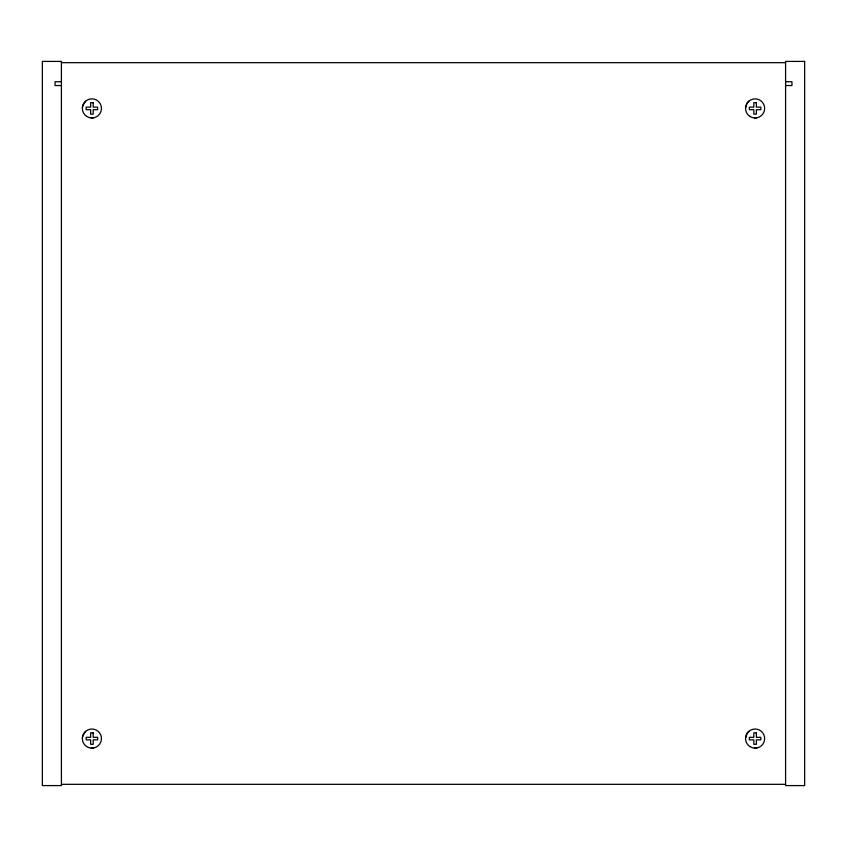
<?xml version="1.0" encoding="UTF-8"?>
<svg xmlns="http://www.w3.org/2000/svg" width="847" height="847" viewBox="0 0 847 847"><rect width="100%" height="100%" fill="white"/><g stroke="black" fill="none" stroke-linecap="round" stroke-linejoin="round"><path stroke-width="1.27" d="M82.371 107.749L82.868 105.314L85.632 101.206M82.371 737.917L82.868 735.482L85.632 731.374M745.572 107.749L747.181 103.08L748.833 101.206M745.572 737.917L747.181 733.248L748.833 731.374M91.232 117.945L93.721 117.797M754.433 117.945L756.922 117.797M91.232 748.113L93.721 747.965M754.433 748.113L756.922 747.965M61.408 62.678L785.593 62.678M61.408 81.736L55.055 81.736L55.055 85.547L61.408 85.547M785.593 81.736L791.945 81.736L791.945 85.547L785.593 85.547M61.408 784.322L785.593 784.322M61.408 61.408L42.35 61.408L42.35 785.593L61.408 785.593L61.408 61.408M804.65 61.408L785.593 61.408L785.593 785.593L804.65 785.593L804.65 61.408M93.17 102.688L90.629 102.688L90.629 107.146L86.172 107.146L86.172 109.686L90.629 109.686L90.629 114.144L93.17 114.144L93.17 109.686L97.627 109.686L97.627 107.146L93.17 107.146L93.17 102.688M756.371 102.688L753.83 102.688L753.83 107.146L749.373 107.146L749.373 109.686L753.83 109.686L753.83 114.144L756.371 114.144L756.371 109.686L760.828 109.686L760.828 107.146L756.371 107.146L756.371 102.688M93.17 732.856L90.629 732.856L90.629 737.313L86.172 737.313L86.172 739.855L90.629 739.855L90.629 744.312L93.17 744.312L93.17 739.855L97.627 739.855L97.627 737.313L93.17 737.313L93.17 732.856M756.371 732.856L753.83 732.856L753.83 737.313L749.373 737.313L749.373 739.855L753.83 739.855L753.83 744.312L756.371 744.312L756.371 739.855L760.828 739.855L760.828 737.313L756.371 737.313L756.371 732.856M749.764 746.503A9.55 9.55 0 0 0 764.629 739.251A9.55 9.55 0 0 0 750.908 729.998A9.55 9.55 0 0 0 749.764 746.503M86.563 746.503A9.55 9.55 0 0 0 101.428 739.251A9.55 9.55 0 0 0 87.707 729.998A9.55 9.55 0 0 0 86.563 746.503M749.764 116.335A9.55 9.55 0 0 0 764.629 109.083A9.55 9.55 0 0 0 750.908 99.83A9.55 9.55 0 0 0 749.764 116.335M86.563 116.335A9.55 9.55 0 0 0 101.428 109.083A9.55 9.55 0 0 0 87.707 99.83A9.55 9.55 0 0 0 86.563 116.335"/></g></svg>
